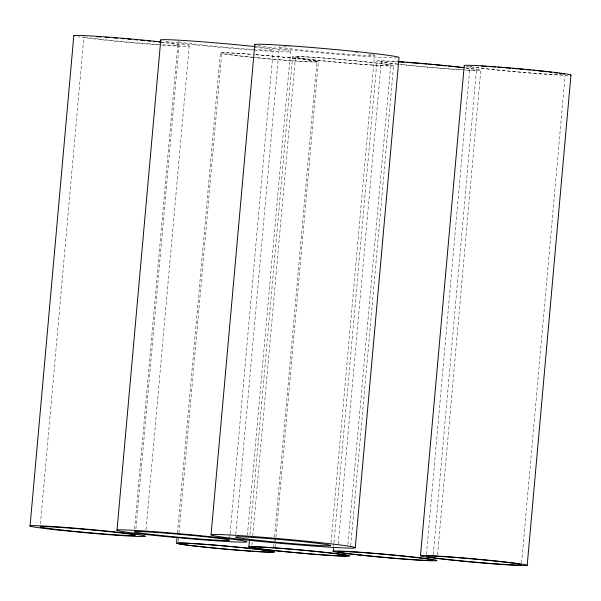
<?xml version="1.0" encoding="UTF-8"?>
<svg xmlns="http://www.w3.org/2000/svg" width="601" height="601" viewBox="0 0 601 601"><rect width="100%" height="100%" fill="white"/><g stroke="black" fill="none" stroke-linecap="round" stroke-linejoin="round"><path stroke-width="0.45" stroke-dasharray="3 2.25" d="M40.41 524.012L83.915 36.593M134.579 528.925L178.084 41.499M135.924 528.842L179.09 45.15M146.02 529.751L189.187 46.059M177.49 532.907L220.327 52.948A49.244 1.548 5.1 0 1 252.458 54.398M178.181 541.441L178.437 538.639M178.933 533.034L221.769 53.083M229.755 537.489L230.003 534.687M230.085 533.756L273.26 50.063M235.817 534.206L279.322 46.78M247.394 535.311L290.561 51.626M249.948 534.755L292.619 56.667M251.917 545.287L252.255 541.546M252.751 535.949L295.504 56.93M273.613 547.203L274.109 541.599M274.191 540.667L274.447 537.865M274.529 536.926L316.945 61.648A47.795 1.502 5.1 0 0 253.261 54.511M275.055 547.331L275.551 541.726M275.634 540.795L275.889 537.993M275.972 537.061L318.387 61.775M330.993 542.771L374.498 55.345M333.623 546.572L333.871 543.77M333.953 542.831L376.955 61.017M338.198 544.16L381.282 61.4M347.926 544.514L390.68 65.494A47.795 1.502 5.1 0 0 320.371 57.861A47.795 1.502 5.1 0 0 318.23 60.28A47.795 1.502 5.1 0 0 390.68 65.494M350.729 545.708L393.565 65.749A50.687 1.593 5.1 0 0 318.988 57.658A50.687 1.593 5.1 0 0 316.719 60.22A50.687 1.593 5.1 0 0 393.565 65.749M426.417 554.385L470.005 66.035M433.208 554.588L476.458 69.964M437.528 554.978L480.785 70.355M521.6 562.949L565.098 75.531M397.126 57.846A72.413 2.276 5.1 0 1 328.822 53.519A72.413 2.276 5.1 0 1 257.664 45.533M372.605 54.721A47.795 1.502 5.1 0 1 328.176 52.685A47.795 1.502 5.1 0 1 280.562 46.593M283.619 46.578A47.795 1.502 5.1 0 1 289.832 46.818M355.356 52.392A47.795 1.502 5.1 0 1 357.865 52.678M368.999 54.113A47.795 1.502 5.1 0 1 371.012 54.428M256.394 46.713A65.171 2.043 5.1 0 1 266.528 51.025A65.171 2.043 5.1 0 1 163.352 40.8M254.11 47.111A47.795 1.502 5.1 0 1 255.598 49.628M254.704 49.567A47.795 1.502 5.1 0 1 199.87 44.752A47.795 1.502 5.1 0 1 179.323 41.311M161.346 41.972A57.929 1.818 5.1 0 1 160.106 45.007M158.454 44.887A57.929 1.818 5.1 0 1 78.04 36.789M160.798 42.295A47.795 1.502 5.1 0 1 154.021 44.204A47.795 1.502 5.1 0 1 84.042 36.759M466.045 67.853A52.137 1.638 5.1 0 1 465.129 70.092M461.515 69.874A52.137 1.638 5.1 0 1 398.779 64.345M397.839 64.239A52.137 1.638 5.1 0 1 397.787 61.595M465.888 68.041A47.795 1.502 5.1 0 1 465.031 69.889M464.333 69.851A47.795 1.502 5.1 0 1 399.575 64.262M397.915 64.067A47.795 1.502 5.1 0 1 397.253 61.738M568.073 75.365A53.587 1.683 5.1 0 1 516.334 71.887A53.587 1.683 5.1 0 1 466.353 66.215M562.611 74.817A47.795 1.502 5.1 0 1 518.896 71.94A47.795 1.502 5.1 0 1 473.483 66.951M471.898 66.658A47.795 1.502 5.1 0 1 470.132 66.2M255.62 54.646A49.244 1.548 5.1 0 1 318.395 61.775A49.244 1.548 5.1 0 1 253.419 57.411M252.51 57.32A49.244 1.548 5.1 0 1 220.312 52.993M316.952 61.58A47.795 1.502 5.1 0 1 254.794 57.501M253.892 57.411A47.795 1.502 5.1 0 1 221.769 53.158A47.795 1.502 5.1 0 1 251.451 54.368"/><path stroke-width="0.9" d="M30.065 525.905L73.818 35.684M117.022 530.172L160.775 39.944M176.574 543.176L177.077 537.572M211.056 534.8L254.801 44.579M248.867 546.895L249.453 540.359M333.202 551.237L333.532 547.503M355.259 547.781A72.413 2.276 5.1 0 0 248.724 536.212A72.413 2.276 5.1 0 0 245.478 539.878A72.413 2.276 5.1 0 0 355.259 547.781L399.011 57.553A72.413 2.276 5.1 0 0 325.051 48.621A72.413 2.276 5.1 0 0 254.997 44.835M420.482 555.737L464.235 65.509M527.197 565.338A53.587 1.683 5.1 0 0 448.361 556.781A53.587 1.683 5.1 0 0 445.965 559.493A53.587 1.683 5.1 0 0 527.197 565.338L570.95 75.117M160.948 40.169A65.171 2.043 5.1 0 1 189.788 40.876A65.171 2.043 5.1 0 1 255.478 46.615M73.976 35.887A57.929 1.818 5.1 0 1 100.773 36.586A57.929 1.818 5.1 0 1 160.422 41.867M96.769 36.744A47.795 1.502 5.1 0 1 100.72 36.977M105.25 37.277A47.795 1.502 5.1 0 1 109.269 37.555M113.597 37.878A47.795 1.502 5.1 0 1 117.24 38.163M121.334 38.494A47.795 1.502 5.1 0 1 124.557 38.764M127.818 39.042A47.795 1.502 5.1 0 1 131.101 39.328M135.187 39.696A47.795 1.502 5.1 0 1 137.621 39.921M140.807 40.222A47.795 1.502 5.1 0 1 144.24 40.552M147.854 40.913A47.795 1.502 5.1 0 1 150.46 41.176M153.766 41.522A47.795 1.502 5.1 0 1 155.358 41.694M159.085 42.1A47.795 1.502 5.1 0 1 160.798 42.295M397.787 61.595A52.137 1.638 5.1 0 1 464.378 67.65M398.936 61.843A47.795 1.502 5.1 0 1 404.195 62.196M406.637 62.369A47.795 1.502 5.1 0 1 419.498 63.375M421.106 63.503A47.795 1.502 5.1 0 1 426.823 63.999M428.46 64.142A47.795 1.502 5.1 0 1 433.366 64.585M434.989 64.735A47.795 1.502 5.1 0 1 439.752 65.186M440.683 65.276A47.795 1.502 5.1 0 1 446.092 65.817M448.677 66.08A47.795 1.502 5.1 0 1 451.929 66.426M452.726 66.508A47.795 1.502 5.1 0 1 462.192 67.582M464.378 65.697A53.587 1.683 5.1 0 1 518.963 68.747A53.587 1.683 5.1 0 1 570.522 75.253M481.431 66.11A47.795 1.502 5.1 0 1 486.81 66.418M489.469 66.591A47.795 1.502 5.1 0 1 495.359 66.996M497.928 67.184A47.795 1.502 5.1 0 1 503.337 67.605M505.839 67.808A47.795 1.502 5.1 0 1 510.647 68.206M512.277 68.341A47.795 1.502 5.1 0 1 518.009 68.845M519.647 68.987A47.795 1.502 5.1 0 1 523.711 69.363M526.108 69.588A47.795 1.502 5.1 0 1 530.33 69.994M533.064 70.264A47.795 1.502 5.1 0 1 536.55 70.617M538.226 70.798A47.795 1.502 5.1 0 1 547.729 71.835M549.352 72.022A47.795 1.502 5.1 0 1 551.673 72.3M554.61 72.668A47.795 1.502 5.1 0 1 557.307 73.022M559.689 73.36A47.795 1.502 5.1 0 1 561.079 73.577M563.295 73.968A47.795 1.502 5.1 0 1 564.422 74.216M258.295 540.359A47.795 1.502 5.1 0 0 330.745 545.573A47.795 1.502 5.1 0 0 260.436 537.94A47.795 1.502 5.1 0 0 258.295 540.359M148.011 534.74A65.171 2.043 5.1 0 0 246.808 541.847A65.171 2.043 5.1 0 0 150.934 531.442A65.171 2.043 5.1 0 0 148.011 534.74M157.049 535.078A47.795 1.502 5.1 0 0 229.507 540.291A47.795 1.502 5.1 0 0 159.197 532.659A47.795 1.502 5.1 0 0 157.049 535.078M57.613 529.969A57.929 1.818 5.1 0 0 145.434 536.287A57.929 1.818 5.1 0 0 60.205 527.032A57.929 1.818 5.1 0 0 57.613 529.969M62.887 530.165A47.795 1.502 5.1 0 0 135.338 535.378A47.795 1.502 5.1 0 0 65.028 527.746A47.795 1.502 5.1 0 0 62.887 530.165M357.993 554.896A52.137 1.638 5.1 0 0 437.032 560.583A52.137 1.638 5.1 0 0 360.33 552.251A52.137 1.638 5.1 0 0 357.993 554.896M360.254 554.978A47.795 1.502 5.1 0 0 432.705 560.192A47.795 1.502 5.1 0 0 362.395 552.559A47.795 1.502 5.1 0 0 360.254 554.978M448.977 559.606A47.795 1.502 5.1 0 0 521.428 564.82A47.795 1.502 5.1 0 0 451.118 557.187A47.795 1.502 5.1 0 0 448.977 559.606M272.967 550.448A50.687 1.593 5.1 0 0 349.812 555.978A50.687 1.593 5.1 0 0 275.243 547.879A50.687 1.593 5.1 0 0 272.967 550.448M274.477 550.501A47.795 1.502 5.1 0 0 346.927 555.715A47.795 1.502 5.1 0 0 276.618 548.082A47.795 1.502 5.1 0 0 274.477 550.501M199.99 546.625A49.244 1.548 5.1 0 0 274.634 551.996A49.244 1.548 5.1 0 0 202.191 544.138A49.244 1.548 5.1 0 0 199.99 546.625M200.742 546.655A47.795 1.502 5.1 0 0 273.192 551.868A47.795 1.502 5.1 0 0 202.883 544.236A47.795 1.502 5.1 0 0 200.742 546.655"/></g></svg>
